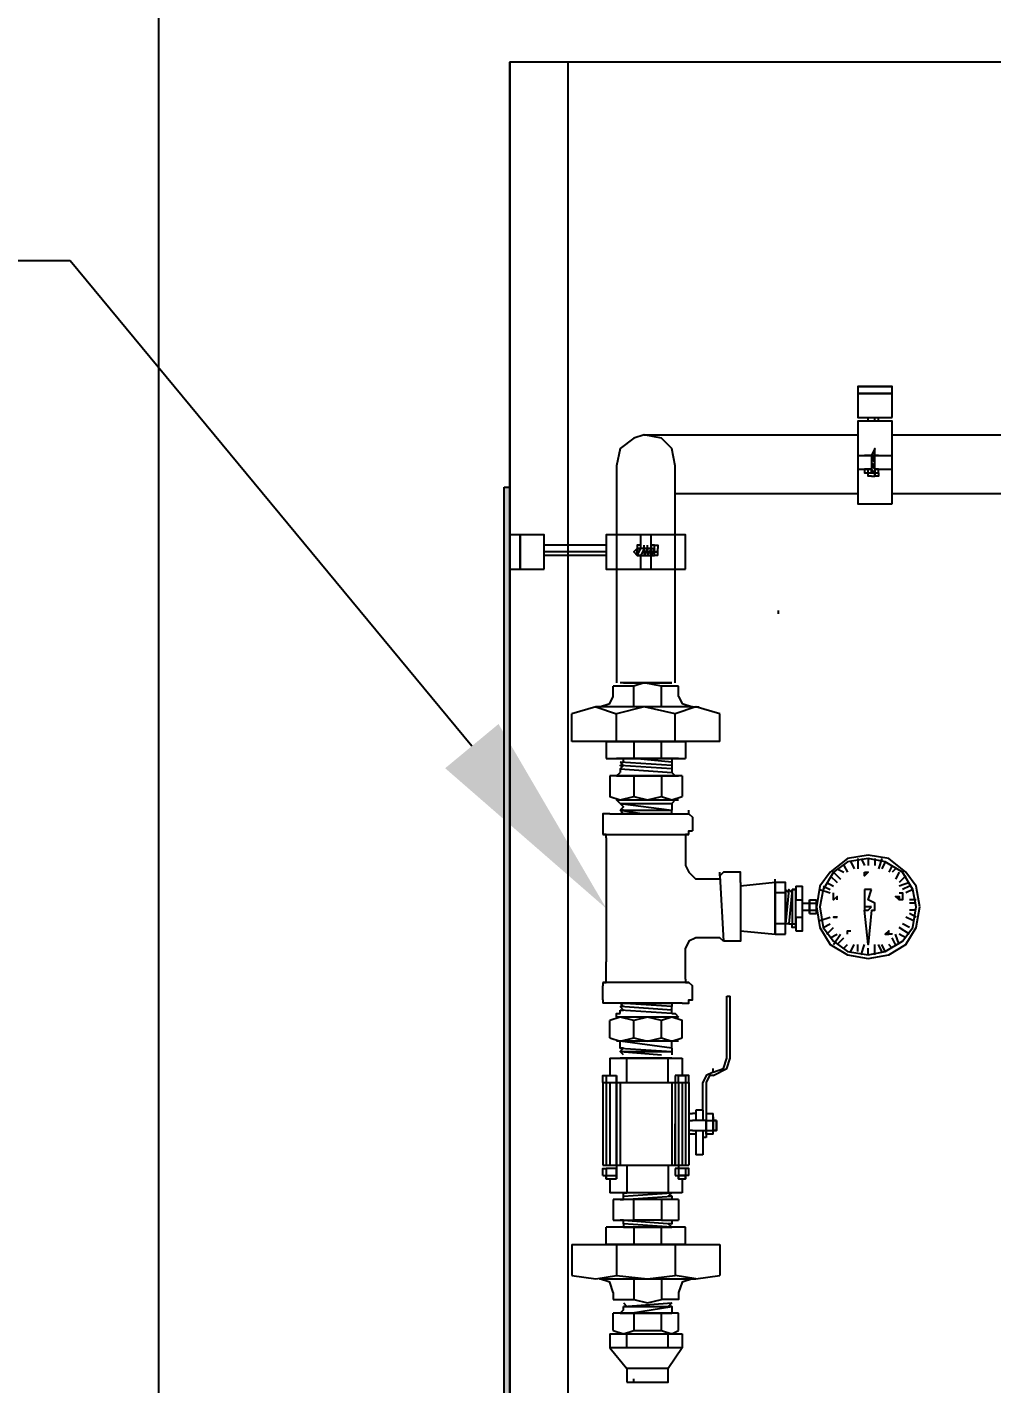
# Model space of a CAD drawing. Header units: millimetres. Extents: x 4161 to 13726, y 828 to 4470.
# Drawn here: x 9051.6 to 9092.8, y 3743.8 to 3801.7 of the extents above; entities that cross this region are included whole.
import ezdxf
from ezdxf import colors
from ezdxf.entities.mleader import LeaderData, LeaderLine
from ezdxf.math import Vec2, Vec3

# ---------------------------------------------------------------- set-up
doc = ezdxf.new("R2010")
doc.units = ezdxf.units.MM
doc.header["$LTSCALE"] = 10
for name, color, linetype in [('25-dim1', 1, 'Continuous'), ('A-AREAS', 2, 'Continuous'), ('cabine', 1, 'Continuous'), ('cotas indicativas', 1, 'Continuous')]:
    doc.layers.add(name, color=color, linetype=linetype)
doc.styles.add('Arial2', font='arial.ttf')
doc.styles.add('r80', font='arial.ttf')
doc.dimstyles.new('cadnorma_dim1', dxfattribs={"dimscale": 0, "dimtxt": 2, "dimasz": 1.2, "dimexe": 1, "dimexo": 2.5, "dimgap": 0.6, "dimtad": 1, "dimdec": 1, "dimdsep": 46, "dimtxsty": 'r80', "dimblk": 'ARCHTICK', "dimblk1": 'ARCHTICK', "dimblk2": 'ARCHTICK', "dimcen": -1, "dimdle": 1, "dimclrd": 1, "dimclre": 1, "dimclrt": 2, "dimaunit": 1, "dimazin": 0, "dimtfac": 1, "dimtix": 1, "dimtmove": 2, "dimatfit": 0, "dimfxl": 1, "dimarcsym": 0})

# ---------------------------------------------------------------- blocks, each defined once
blk = doc.blocks.new('_ArchTick')
at = {"color": 0, "linetype": 'ByBlock', "const_width": 0.15}
blk.add_lwpolyline([(-0.5, -0.5), (0.5, 0.5)], dxfattribs=at)
blk = doc.blocks.new('*D18')
at = {"layer": '25-dim1', "color": 1, "lineweight": -2, "transparency": 16777216}
for p, q in [((9072.188, 3806.452), (9072.188, 3859.402)), ((9207.188, 3806.452), (9207.188, 3859.402)), ((9209.688, 3856.902), (9069.688, 3856.902))]:
    blk.add_line(p, q, dxfattribs=at)
at = {"layer": 'Defpoints', "color": 0, "transparency": 16777216}
for p in [(9072.188, 3856.902), (9072.188, 3800.202), (9207.188, 3800.202)]:
    blk.add_point(p, dxfattribs=at)
at = {"layer": '25-dim1', "color": 1, "lineweight": -2, "transparency": 16777216, "xscale": 3, "yscale": 3, "zscale": 3, "rotation": 180}
blk.add_blockref('_ArchTick', (9072.188, 3856.902), dxfattribs=at)
at = {"layer": '25-dim1', "color": 1, "lineweight": -2, "transparency": 16777216, "xscale": 3, "yscale": 3, "zscale": 3}
blk.add_blockref('_ArchTick', (9207.188, 3856.902), dxfattribs=at)
at = {"layer": '25-dim1', "color": 2, "transparency": 16777216, "insert": (9139.688, 3860.957), "char_height": 5, "attachment_point": 5, "style": 'r80'}
blk.add_mtext('135', dxfattribs=at)

msp = doc.modelspace()

# ---------------------------------------------------------------- hatches: boundary and pattern name
at = {"layer": 'cabine', "linetype": 'Continuous'}
msp.add_hatch(color=256, dxfattribs=at).paths.add_polyline_path([(9071.939, 3782.058), (9072.188, 3782.058), (9072.188, 3732.334), (9071.939, 3732.334)])

# ---------------------------------------------------------------- linework, layer by layer
at = {"layer": 'A-AREAS'}
msp.add_line((9057.188, 3815.199), (9057.188, 3600.202), dxfattribs=at)
at = {"layer": 'cabine', "color": 1}
msp.add_line((9072.188, 3601.063), (9072.188, 3800.202), dxfattribs=at)
at = {"layer": 'cabine', "color": 252}
msp.add_lwpolyline([(9074.674, 3800.202), (9072.188, 3800.202), (9072.188, 3601.063), (9074.674, 3601.063)], close=True, dxfattribs=at)
at = {"layer": 'cabine', "color": 252, "ltscale": 5}
msp.add_lwpolyline([(9072.188, 3600.202), (9207.188, 3600.202), (9207.188, 3800.202), (9072.188, 3800.202)], close=True, dxfattribs=at)
at = {"layer": 'cabine', "linetype": 'Continuous'}
for points in [[(9087.041, 3786.357), (9088.511, 3786.357)], [(9088.511, 3786.063), (9088.511, 3786.357), (9087.041, 3786.357), (9087.041, 3786.063), (9088.511, 3786.063)], [(9087.041, 3786.063), (9088.511, 3786.063)], [(9088.511, 3785.034), (9088.511, 3786.063), (9087.041, 3786.063), (9087.041, 3785.034), (9088.511, 3785.034)], [(9088.511, 3781.357), (9088.511, 3784.887), (9087.041, 3784.887), (9087.041, 3781.357), (9088.511, 3781.357)], [(9087.482, 3784.887), (9087.482, 3785.034)], [(9087.776, 3784.887), (9087.776, 3785.034)], [(9087.923, 3784.887), (9087.923, 3785.034)], [(9079.247, 3773.71), (9079.247, 3782.975), (9079.1, 3783.71), (9078.658, 3784.151), (9077.923, 3784.298), (9077.482, 3784.151), (9076.894, 3783.71), (9076.747, 3782.975), (9076.747, 3773.71)], [(9077.923, 3784.298), (9087.041, 3784.298)], [(9088.511, 3784.298), (9132.928, 3784.298)], [(9087.041, 3783.416), (9087.629, 3783.416)], [(9087.041, 3783.416), (9087.629, 3783.416)], [(9087.629, 3783.416), (9087.335, 3783.416), (9087.629, 3783.416)], [(9087.629, 3783.416), (9087.776, 3783.416), (9087.776, 3783.71), (9087.629, 3783.416), (9087.629, 3783.416)], [(9087.629, 3783.416), (9087.776, 3783.416), (9087.629, 3783.416)], [(9087.776, 3783.122), (9087.776, 3783.269), (9087.629, 3783.416), (9087.629, 3783.269)], [(9087.629, 3783.416), (9087.629, 3783.416)], [(9087.776, 3783.416), (9088.511, 3783.416)], [(9087.776, 3783.416), (9088.511, 3783.416)], [(9087.776, 3783.416), (9087.776, 3783.416)], [(9087.776, 3783.416), (9087.776, 3783.416)], [(9087.923, 3783.416), (9087.776, 3783.416), (9087.923, 3783.416)], [(9087.776, 3783.269), (9087.776, 3783.416)], [(9087.776, 3783.269), (9087.776, 3783.416)], [(9087.041, 3782.828), (9087.629, 3782.828)], [(9087.041, 3782.828), (9087.629, 3782.828)], [(9087.629, 3782.681), (9087.629, 3782.828), (9087.335, 3782.828), (9087.335, 3782.681), (9087.629, 3782.681)], [(9087.482, 3782.681), (9087.482, 3782.828)], [(9087.776, 3783.122), (9087.629, 3783.269), (9087.629, 3783.122)], [(9087.776, 3783.269), (9087.629, 3783.269)], [(9087.776, 3782.975), (9087.629, 3783.122), (9087.629, 3782.975)], [(9087.776, 3782.975), (9087.629, 3782.975), (9087.629, 3782.975)], [(9087.776, 3782.975), (9087.629, 3782.975)], [(9087.629, 3782.975), (9087.776, 3782.975), (9087.776, 3782.975)], [(9087.629, 3782.975), (9087.629, 3782.828)], [(9087.776, 3782.828), (9087.629, 3782.975)], [(9087.776, 3782.681), (9087.629, 3782.828), (9087.629, 3782.681)], [(9087.776, 3782.975), (9087.776, 3783.122)], [(9087.776, 3782.975), (9087.776, 3783.122)], [(9087.776, 3782.828), (9087.776, 3782.975)], [(9087.776, 3782.828), (9088.511, 3782.828)], [(9087.776, 3782.828), (9088.511, 3782.828)], [(9087.923, 3782.681), (9087.923, 3782.828), (9087.776, 3782.828), (9087.776, 3782.681), (9087.923, 3782.681)], [(9087.923, 3782.681), (9087.923, 3782.828)], [(9087.482, 3782.681), (9087.776, 3782.681)], [(9087.629, 3782.534), (9087.482, 3782.534), (9087.482, 3782.681)], [(9087.629, 3782.534), (9087.776, 3782.534), (9087.776, 3782.681), (9087.776, 3782.534), (9087.776, 3782.534)], [(9087.923, 3782.681), (9087.923, 3782.534), (9087.776, 3782.534)], [(9079.247, 3781.798), (9087.041, 3781.798)], [(9088.511, 3781.798), (9132.928, 3781.798)], [(9072.188, 3778.563), (9072.188, 3780.034)], [(9072.629, 3778.563), (9072.629, 3780.034), (9072.188, 3780.034), (9072.188, 3778.563), (9072.629, 3778.563)], [(9072.629, 3778.563), (9072.629, 3780.034)], [(9073.658, 3778.563), (9073.658, 3780.034), (9072.629, 3780.034), (9072.629, 3778.563), (9073.658, 3778.563)], [(9079.688, 3778.563), (9079.688, 3780.034), (9076.306, 3780.034), (9076.306, 3778.563), (9079.688, 3778.563)], [(9077.776, 3779.445), (9077.776, 3780.034)], [(9077.776, 3779.445), (9077.776, 3780.034)], [(9078.217, 3779.445), (9078.217, 3780.034)], [(9078.217, 3779.445), (9078.217, 3780.034)], [(9076.306, 3779.593), (9073.658, 3779.593)], [(9076.306, 3779.298), (9073.658, 3779.298)], [(9077.629, 3779.151), (9077.629, 3779.445), (9077.482, 3779.298), (9077.629, 3779.151)], [(9077.776, 3779.445), (9077.776, 3779.593), (9077.629, 3779.593), (9077.629, 3779.445), (9077.776, 3779.445)], [(9077.629, 3779.445), (9077.629, 3779.151), (9077.776, 3779.445)], [(9077.776, 3779.445), (9077.629, 3779.445)], [(9077.923, 3779.445), (9077.923, 3779.445), (9077.776, 3779.151), (9077.923, 3779.151)], [(9077.923, 3779.445), (9077.776, 3779.445)], [(9077.923, 3779.445), (9077.923, 3779.593)], [(9078.07, 3779.445), (9077.923, 3779.151), (9078.07, 3779.151)], [(9077.923, 3779.445), (9077.923, 3779.151), (9077.923, 3779.151)], [(9078.07, 3779.445), (9077.923, 3779.445)], [(9077.923, 3779.445), (9077.923, 3779.151)], [(9078.07, 3779.445), (9078.07, 3779.593)], [(9078.07, 3779.445), (9078.07, 3779.151), (9078.217, 3779.151)], [(9078.217, 3779.445), (9078.07, 3779.151)], [(9078.217, 3779.151), (9078.217, 3779.445), (9078.07, 3779.445)], [(9078.364, 3779.445), (9078.364, 3779.593), (9078.217, 3779.593), (9078.217, 3779.445), (9078.364, 3779.445)], [(9078.217, 3779.445), (9078.217, 3779.593)], [(9078.217, 3779.445), (9078.217, 3779.151)], [(9078.364, 3779.445), (9078.217, 3779.151), (9078.364, 3779.151)], [(9078.364, 3779.151), (9078.364, 3779.593)], [(9078.364, 3779.593), (9078.511, 3779.593), (9078.511, 3779.445)], [(9078.364, 3779.593), (9078.364, 3779.593)], [(9078.511, 3779.151), (9078.511, 3779.298), (9078.364, 3779.298), (9078.511, 3779.298), (9078.511, 3779.445)], [(9076.306, 3779.151), (9073.658, 3779.151)], [(9077.776, 3779.151), (9077.776, 3779.151), (9077.629, 3779.151), (9077.629, 3779.151), (9077.776, 3779.151)], [(9077.629, 3779.151), (9077.776, 3779.151)], [(9077.776, 3778.563), (9077.776, 3779.151)], [(9077.776, 3778.563), (9077.776, 3779.151)], [(9078.217, 3778.563), (9078.217, 3779.151)], [(9078.217, 3778.563), (9078.217, 3779.151)], [(9078.364, 3779.151), (9078.364, 3779.151), (9078.217, 3779.151), (9078.217, 3779.151), (9078.364, 3779.151)], [(9078.217, 3779.151), (9078.217, 3779.151)], [(9078.364, 3779.151), (9078.364, 3779.151)], [(9078.511, 3779.151), (9078.511, 3779.151), (9078.364, 3779.151)], [(9083.658, 3776.651), (9083.658, 3776.798)], [(9077.482, 3772.681), (9077.482, 3773.563), (9076.6, 3773.563)], [(9076.6, 3773.122), (9076.6, 3773.563)], [(9079.1, 3773.71), (9076.894, 3773.71)], [(9077.041, 3773.71), (9079.1, 3773.71)], [(9078.658, 3772.681), (9078.658, 3773.563), (9077.923, 3773.71), (9077.482, 3773.563)], [(9079.394, 3773.563), (9078.658, 3773.563)], [(9079.394, 3773.122), (9079.394, 3773.563)], [(9076.011, 3772.681), (9076.453, 3772.828), (9076.6, 3773.122)], [(9079.394, 3773.122), (9079.541, 3772.828), (9079.982, 3772.681), (9080.276, 3772.681)], [(9075.864, 3772.681), (9074.835, 3772.387)], [(9074.835, 3771.21), (9074.835, 3772.387)], [(9079.982, 3772.681), (9075.864, 3772.681), (9076.747, 3772.387)], [(9079.247, 3772.387), (9077.923, 3772.681), (9076.747, 3772.387)], [(9076.747, 3771.21), (9076.747, 3772.387)], [(9081.158, 3772.387), (9080.129, 3772.681), (9079.247, 3772.387)], [(9079.247, 3771.21), (9079.247, 3772.387)], [(9081.158, 3771.21), (9081.158, 3772.387)], [(9081.158, 3771.21), (9074.835, 3771.21)], [(9076.306, 3770.475), (9076.894, 3770.475), (9077.482, 3770.475), (9077.923, 3770.475), (9078.658, 3770.475), (9078.658, 3771.21)], [(9076.306, 3771.21), (9076.306, 3770.475)], [(9076.306, 3771.21), (9079.688, 3771.21)], [(9077.482, 3771.21), (9077.482, 3770.475)], [(9079.688, 3771.21), (9079.688, 3770.475)], [(9079.394, 3770.475), (9076.747, 3770.475)], [(9079.394, 3770.475), (9076.747, 3770.475)], [(9076.894, 3770.475), (9079.1, 3770.475)], [(9076.894, 3770.475), (9079.1, 3770.475)], [(9076.894, 3770.328), (9077.041, 3770.328), (9077.041, 3770.475)], [(9079.1, 3770.181), (9076.894, 3770.328)], [(9076.894, 3770.328), (9077.041, 3770.181)], [(9079.1, 3770.034), (9076.894, 3770.181)], [(9077.041, 3770.181), (9076.894, 3770.181), (9077.041, 3770.181)], [(9077.041, 3770.181), (9076.894, 3770.034), (9076.894, 3769.887)], [(9076.894, 3770.034), (9079.1, 3769.887), (9079.247, 3769.74), (9079.394, 3769.74)], [(9079.1, 3770.328), (9077.482, 3770.475)], [(9078.658, 3770.475), (9079.1, 3770.475), (9079.688, 3770.475)], [(9079.1, 3770.475), (9079.1, 3770.328), (9079.1, 3770.181)], [(9079.1, 3770.181), (9079.1, 3770.181), (9079.1, 3770.181)], [(9079.1, 3770.181), (9079.1, 3770.034), (9079.1, 3769.887)], [(9077.482, 3769.74), (9076.453, 3769.74)], [(9076.453, 3769.74), (9076.453, 3768.857), (9076.894, 3768.71), (9077.482, 3768.857)], [(9076.747, 3769.74), (9076.747, 3769.74), (9076.894, 3769.887)], [(9076.747, 3769.74), (9079.394, 3769.74)], [(9079.541, 3769.74), (9077.482, 3769.74)], [(9077.482, 3769.74), (9077.482, 3768.857)], [(9078.658, 3769.74), (9078.658, 3768.857)], [(9079.541, 3769.74), (9079.541, 3768.857)], [(9077.482, 3768.857), (9078.07, 3768.71), (9078.658, 3768.857)], [(9078.658, 3768.857), (9079.1, 3768.71), (9079.541, 3768.857)], [(9076.747, 3768.71), (9079.394, 3768.71)], [(9076.894, 3768.563), (9076.747, 3768.71), (9076.747, 3768.71)], [(9076.894, 3768.563), (9079.1, 3768.563)], [(9076.894, 3768.563), (9079.1, 3768.269)], [(9076.894, 3768.563), (9076.894, 3768.563)], [(9076.894, 3768.563), (9077.041, 3768.416), (9076.894, 3768.269)], [(9076.894, 3768.269), (9079.1, 3768.269)], [(9077.041, 3768.122), (9076.894, 3768.269)], [(9077.041, 3768.269), (9076.894, 3768.269)], [(9076.894, 3768.269), (9077.041, 3768.269)], [(9076.894, 3768.269), (9077.923, 3768.122)], [(9079.394, 3768.71), (9079.247, 3768.71), (9079.1, 3768.563)], [(9079.1, 3768.563), (9079.1, 3768.563)], [(9079.1, 3768.563), (9079.1, 3768.416), (9079.1, 3768.269)], [(9079.1, 3768.269), (9079.1, 3768.269)], [(9079.1, 3768.269), (9079.1, 3768.269)], [(9079.1, 3768.122), (9079.1, 3768.269)], [(9079.835, 3768.122), (9079.835, 3768.269)], [(9076.453, 3768.122), (9076.158, 3768.122), (9076.158, 3767.24)], [(9076.453, 3768.122), (9079.835, 3768.122), (9079.982, 3767.975)], [(9079.1, 3768.122), (9076.894, 3768.122)], [(9077.041, 3768.122), (9079.1, 3768.122)], [(9079.982, 3767.975), (9079.982, 3767.387)], [(9076.306, 3767.093), (9076.306, 3767.24), (9076.158, 3767.24)], [(9076.158, 3767.24), (9079.835, 3767.24)], [(9076.306, 3767.093), (9076.306, 3766.357)], [(9079.835, 3767.24), (9079.688, 3767.24), (9079.688, 3765.916)], [(9079.835, 3767.24), (9079.835, 3767.387), (9079.982, 3767.387)], [(9076.306, 3766.357), (9076.306, 3761.798)], [(9089.688, 3764.151), (9089.541, 3765.034), (9089.1, 3765.622), (9088.364, 3766.21), (9087.482, 3766.357), (9086.6, 3766.21), (9085.864, 3765.622), (9085.423, 3765.034), (9085.276, 3764.151), (9085.423, 3763.269), (9085.864, 3762.534), (9086.6, 3762.093), (9087.482, 3761.945), (9088.364, 3762.093), (9089.1, 3762.534), (9089.541, 3763.269), (9089.688, 3764.151)], [(9089.541, 3764.151), (9089.394, 3764.887), (9088.953, 3765.622), (9088.217, 3766.063), (9087.482, 3766.21), (9086.6, 3766.063), (9086.011, 3765.622), (9085.57, 3764.887), (9085.423, 3764.151), (9085.57, 3763.269), (9086.011, 3762.681), (9086.6, 3762.24), (9087.482, 3762.093), (9088.217, 3762.24), (9088.953, 3762.681), (9089.394, 3763.269), (9089.541, 3764.151)], [(9086.747, 3766.063), (9086.894, 3765.769)], [(9087.041, 3766.21), (9087.041, 3765.769)], [(9087.188, 3766.21), (9087.335, 3765.916)], [(9087.482, 3766.21), (9087.482, 3765.916)], [(9087.776, 3766.21), (9087.776, 3765.916)], [(9088.07, 3766.21), (9087.923, 3765.769)], [(9088.217, 3766.063), (9088.07, 3765.769)], [(9079.688, 3765.916), (9079.835, 3765.622), (9080.129, 3765.328)], [(9082.041, 3765.181), (9082.041, 3765.622), (9081.306, 3765.622), (9081.158, 3765.475), (9081.158, 3765.328)], [(9081.158, 3765.475), (9081.158, 3765.622)], [(9081.158, 3765.475), (9081.306, 3762.681)], [(9085.864, 3765.475), (9086.158, 3765.181)], [(9086.011, 3765.622), (9086.306, 3765.328)], [(9086.158, 3765.769), (9086.453, 3765.622)], [(9086.453, 3765.916), (9086.6, 3765.622)], [(9087.335, 3765.622), (9087.482, 3765.622), (9087.335, 3765.475), (9087.335, 3765.622)], [(9088.511, 3765.916), (9088.364, 3765.622)], [(9088.658, 3765.769), (9088.511, 3765.622)], [(9088.806, 3765.622), (9088.658, 3765.328)], [(9089.1, 3765.475), (9088.806, 3765.181)], [(9081.158, 3765.328), (9080.129, 3765.328)], [(9082.041, 3765.181), (9082.041, 3762.681), (9081.306, 3762.681)], [(9082.041, 3765.034), (9082.041, 3763.122), (9083.511, 3762.975), (9083.511, 3765.181), (9082.041, 3765.034)], [(9082.041, 3764.887), (9082.041, 3764.887)], [(9083.511, 3765.181), (9083.511, 3765.328)], [(9083.953, 3762.975), (9083.953, 3765.181), (9083.511, 3765.181), (9083.511, 3762.975), (9083.953, 3762.975)], [(9083.511, 3765.181), (9083.511, 3762.975)], [(9083.953, 3764.887), (9083.953, 3763.416), (9083.511, 3763.416)], [(9083.953, 3764.887), (9083.953, 3764.74)], [(9083.953, 3764.887), (9083.953, 3763.71)], [(9083.953, 3763.416), (9083.953, 3764.887)], [(9083.953, 3764.887), (9084.1, 3764.74)], [(9084.1, 3764.887), (9083.953, 3763.416)], [(9084.1, 3764.74), (9084.1, 3764.887), (9084.247, 3764.74), (9084.247, 3764.887)], [(9084.247, 3764.887), (9084.1, 3763.416)], [(9084.394, 3764.887), (9084.247, 3764.887)], [(9084.247, 3764.887), (9084.394, 3764.887)], [(9084.247, 3764.887), (9084.247, 3763.416)], [(9084.394, 3765.034), (9084.394, 3764.445)], [(9084.394, 3765.034), (9084.688, 3765.034)], [(9084.394, 3763.269), (9084.394, 3764.887)], [(9084.688, 3764.445), (9084.688, 3765.034)], [(9084.688, 3764.151), (9084.688, 3764.887)], [(9085.423, 3764.887), (9085.864, 3764.74)], [(9085.57, 3765.034), (9085.864, 3764.887)], [(9085.717, 3765.181), (9086.011, 3765.034)], [(9087.335, 3764.887), (9087.335, 3764.445), (9087.335, 3764.298), (9087.335, 3764.004), (9087.335, 3764.004)], [(9087.629, 3764.887), (9087.335, 3764.887)], [(9087.629, 3764.004), (9087.776, 3764.004), (9087.776, 3764.298), (9087.482, 3764.445), (9087.629, 3764.887)], [(9089.247, 3765.181), (9088.806, 3765.034)], [(9089.247, 3765.034), (9088.953, 3764.887)], [(9089.394, 3764.887), (9089.1, 3764.74)], [(9083.953, 3764.74), (9083.511, 3764.74)], [(9084.394, 3763.71), (9084.394, 3764.445), (9084.688, 3764.445)], [(9084.688, 3764.298), (9084.688, 3764.445)], [(9084.688, 3764.445), (9084.688, 3764.445)], [(9084.688, 3763.71), (9084.688, 3764.298)], [(9084.688, 3764.298), (9084.982, 3764.298)], [(9084.982, 3764.004), (9084.982, 3764.445)], [(9084.982, 3764.445), (9084.982, 3764.298)], [(9084.982, 3764.445), (9085.276, 3764.445)], [(9084.982, 3764.298), (9084.982, 3763.857)], [(9084.982, 3764.298), (9085.276, 3764.298)], [(9085.276, 3764.298), (9085.276, 3764.445)], [(9085.276, 3763.857), (9085.276, 3764.445)], [(9085.276, 3764.298), (9085.276, 3763.857)], [(9086.158, 3764.445), (9086.158, 3764.445), (9086.158, 3764.593), (9086.158, 3764.593), (9086.011, 3764.445), (9086.011, 3764.74)], [(9088.806, 3764.74), (9088.953, 3764.74), (9088.953, 3764.445), (9088.806, 3764.445), (9088.806, 3764.593), (9088.806, 3764.445), (9088.658, 3764.593), (9088.806, 3764.593)], [(9089.541, 3764.445), (9089.247, 3764.445)], [(9089.541, 3764.298), (9089.247, 3764.298)], [(9084.394, 3763.71), (9084.688, 3763.71)], [(9084.394, 3763.122), (9084.688, 3763.122), (9084.688, 3763.71)], [(9084.394, 3763.71), (9084.394, 3763.122)], [(9084.688, 3763.269), (9084.688, 3764.151)], [(9084.688, 3764.004), (9084.982, 3764.004)], [(9084.982, 3764.004), (9084.982, 3764.151)], [(9084.982, 3764.004), (9085.129, 3764.004)], [(9084.982, 3763.857), (9084.982, 3764.004)], [(9084.982, 3763.857), (9085.129, 3763.857)], [(9085.129, 3764.004), (9085.276, 3764.004)], [(9085.129, 3763.857), (9085.276, 3763.857)], [(9085.423, 3763.563), (9085.864, 3763.71)], [(9086.158, 3763.71), (9086.158, 3763.71), (9086.011, 3763.71), (9086.011, 3763.71), (9086.158, 3763.71)], [(9087.629, 3764.151), (9087.335, 3764.151), (9087.335, 3764.004), (9087.482, 3764.004), (9087.629, 3764.151)], [(9087.629, 3764.004), (9087.482, 3762.534), (9087.335, 3764.004)], [(9089.394, 3763.563), (9089.1, 3763.71)], [(9089.541, 3764.004), (9089.247, 3764.004)], [(9089.541, 3763.71), (9089.247, 3763.857)], [(9083.511, 3762.975), (9083.511, 3763.122)], [(9084.1, 3763.416), (9083.953, 3763.416)], [(9084.1, 3763.416), (9084.394, 3763.416)], [(9084.394, 3763.269), (9084.247, 3763.269), (9084.247, 3763.416)], [(9085.57, 3763.269), (9085.864, 3763.416)], [(9085.717, 3762.975), (9086.011, 3763.269)], [(9086.6, 3762.975), (9086.6, 3762.975), (9086.6, 3763.122), (9086.747, 3763.122)], [(9088.511, 3762.975), (9088.511, 3762.975), (9088.217, 3762.975), (9088.364, 3762.975), (9088.364, 3763.122), (9088.217, 3762.975)], [(9089.247, 3762.975), (9088.806, 3763.269)], [(9089.247, 3763.269), (9088.953, 3763.416)], [(9080.129, 3762.828), (9079.835, 3762.681), (9079.688, 3762.387)], [(9081.306, 3762.681), (9081.158, 3762.828), (9080.129, 3762.828)], [(9081.306, 3762.681), (9081.306, 3762.681)], [(9085.864, 3762.828), (9086.158, 3762.975)], [(9086.011, 3762.534), (9086.306, 3762.975)], [(9086.158, 3762.534), (9086.453, 3762.828)], [(9086.453, 3762.387), (9086.6, 3762.534)], [(9086.747, 3762.24), (9086.894, 3762.534)], [(9087.041, 3762.24), (9087.041, 3762.534)], [(9087.188, 3762.093), (9087.335, 3762.534)], [(9087.776, 3762.093), (9087.776, 3762.534)], [(9088.07, 3762.24), (9087.923, 3762.534)], [(9088.217, 3762.24), (9088.07, 3762.534)], [(9088.511, 3762.387), (9088.364, 3762.534)], [(9088.658, 3762.534), (9088.511, 3762.828)], [(9088.806, 3762.534), (9088.658, 3762.975)], [(9089.1, 3762.828), (9088.806, 3762.975)], [(9079.688, 3761.063), (9079.688, 3762.387)], [(9087.482, 3762.093), (9087.482, 3762.387)], [(9076.158, 3760.916), (9076.306, 3760.916), (9076.306, 3761.798)], [(9079.835, 3760.916), (9076.158, 3760.916)], [(9076.158, 3760.916), (9076.158, 3760.769)], [(9076.158, 3760.181), (9076.158, 3760.769)], [(9079.541, 3760.034), (9079.835, 3760.034), (9079.835, 3760.181), (9079.982, 3760.181), (9079.982, 3760.769), (9079.835, 3760.916)], [(9079.688, 3761.063), (9079.688, 3760.916), (9079.835, 3760.916)], [(9076.158, 3760.181), (9076.158, 3760.034)], [(9081.453, 3757.681), (9081.453, 3760.328)], [(9081.453, 3760.328), (9081.6, 3760.328)], [(9081.6, 3757.681), (9081.6, 3760.328)], [(9079.541, 3760.034), (9076.158, 3760.034)], [(9076.747, 3759.445), (9076.747, 3759.593), (9076.894, 3759.593)], [(9076.894, 3760.034), (9079.1, 3760.034)], [(9079.1, 3759.887), (9076.894, 3760.034)], [(9076.894, 3760.034), (9077.041, 3759.887)], [(9077.041, 3760.034), (9076.894, 3760.034), (9077.923, 3760.034)], [(9079.1, 3759.74), (9076.894, 3759.887)], [(9077.041, 3759.887), (9076.894, 3759.887)], [(9076.894, 3759.74), (9077.041, 3759.74), (9076.894, 3759.887)], [(9079.1, 3759.593), (9076.894, 3759.74)], [(9076.894, 3759.593), (9076.894, 3759.74)], [(9079.1, 3760.034), (9079.1, 3760.034)], [(9079.1, 3760.034), (9079.1, 3759.887)], [(9079.1, 3759.887), (9079.1, 3759.887)], [(9079.1, 3759.74), (9079.1, 3759.887), (9079.1, 3759.887)], [(9079.1, 3759.593), (9079.1, 3759.74)], [(9079.1, 3759.593), (9079.247, 3759.593), (9079.394, 3759.445)], [(9077.482, 3759.298), (9076.894, 3759.445), (9076.453, 3759.298)], [(9076.453, 3758.563), (9076.453, 3759.298)], [(9079.394, 3759.445), (9076.747, 3759.445)], [(9078.658, 3759.298), (9078.07, 3759.445), (9077.482, 3759.298)], [(9077.482, 3758.563), (9077.482, 3759.298)], [(9079.541, 3758.563), (9079.541, 3759.298), (9079.1, 3759.445), (9078.658, 3759.298)], [(9078.658, 3758.563), (9078.658, 3759.298)], [(9076.453, 3758.563), (9076.894, 3758.416), (9077.482, 3758.563), (9078.07, 3758.416), (9078.658, 3758.563)], [(9079.394, 3758.416), (9076.747, 3758.416)], [(9079.1, 3758.122), (9076.894, 3758.416), (9076.747, 3758.416)], [(9077.041, 3758.122), (9076.894, 3758.122), (9076.894, 3758.416)], [(9078.658, 3758.563), (9079.1, 3758.416), (9079.541, 3758.563)], [(9079.394, 3758.416), (9079.247, 3758.416), (9079.1, 3758.416)], [(9079.1, 3758.122), (9079.1, 3758.122), (9079.1, 3758.416)], [(9076.894, 3758.122), (9079.1, 3757.975)], [(9077.041, 3758.122), (9076.894, 3757.975), (9077.041, 3757.975)], [(9076.894, 3757.975), (9078.658, 3757.828)], [(9076.894, 3757.975), (9079.1, 3757.975)], [(9077.041, 3757.828), (9076.894, 3757.975), (9077.041, 3757.975)], [(9079.1, 3758.122), (9079.1, 3757.975), (9079.1, 3757.975)], [(9079.1, 3757.975), (9079.1, 3757.828)], [(9079.1, 3757.975), (9079.1, 3757.975)], [(9076.453, 3757.681), (9076.453, 3756.945)], [(9076.453, 3757.681), (9079.541, 3757.681)], [(9076.747, 3757.681), (9079.394, 3757.681)], [(9079.1, 3757.681), (9076.894, 3757.681)], [(9077.188, 3756.651), (9077.188, 3757.681)], [(9078.953, 3756.651), (9078.953, 3757.681)], [(9079.541, 3757.681), (9079.541, 3756.945)], [(9080.864, 3757.093), (9081.306, 3757.24), (9081.453, 3757.681)], [(9080.864, 3756.945), (9081.453, 3757.24), (9081.6, 3757.681)], [(9076.158, 3756.651), (9076.158, 3756.945), (9076.747, 3756.945)], [(9076.306, 3756.945), (9076.306, 3756.651)], [(9076.306, 3756.945), (9076.747, 3756.945)], [(9076.747, 3756.945), (9076.747, 3756.651)], [(9076.747, 3756.651), (9076.747, 3756.945), (9076.747, 3756.945)], [(9079.247, 3756.945), (9079.247, 3756.651)], [(9079.394, 3756.651), (9079.394, 3756.945), (9079.247, 3756.945)], [(9079.394, 3756.945), (9079.688, 3756.945)], [(9079.688, 3756.945), (9079.394, 3756.945)], [(9079.688, 3756.945), (9079.688, 3756.651)], [(9079.835, 3756.651), (9079.835, 3756.945), (9079.688, 3756.945)], [(9080.864, 3757.093), (9080.57, 3756.945), (9080.423, 3756.651)], [(9080.864, 3756.945), (9080.717, 3756.945), (9080.57, 3756.651), (9080.57, 3755.475)], [(9080.864, 3757.093), (9080.864, 3757.24)], [(9076.158, 3756.651), (9079.835, 3756.651)], [(9076.158, 3756.651), (9076.747, 3756.651)], [(9076.158, 3756.651), (9076.158, 3753.122)], [(9076.306, 3756.651), (9076.306, 3754.887)], [(9076.453, 3756.651), (9076.453, 3754.887)], [(9076.747, 3756.651), (9076.747, 3754.887)], [(9076.747, 3756.651), (9076.747, 3754.887), (9076.747, 3756.651)], [(9076.894, 3756.651), (9076.894, 3754.887)], [(9079.1, 3756.651), (9079.1, 3754.887)], [(9079.247, 3756.651), (9079.835, 3756.651), (9079.835, 3755.328)], [(9079.247, 3756.651), (9079.247, 3754.887)], [(9079.247, 3756.651), (9079.247, 3754.887)], [(9079.394, 3756.651), (9079.394, 3754.887)], [(9079.541, 3756.651), (9079.541, 3754.887)], [(9079.688, 3756.651), (9079.688, 3754.887)], [(9080.423, 3755.475), (9080.423, 3756.651)], [(9080.57, 3756.063), (9080.57, 3754.298)], [(9079.835, 3755.328), (9079.835, 3754.298)], [(9079.835, 3755.328), (9079.835, 3755.328), (9079.982, 3755.328)], [(9079.835, 3755.181), (9079.835, 3755.034), (9079.982, 3755.034)], [(9080.129, 3755.328), (9079.982, 3755.328)], [(9080.57, 3755.034), (9079.982, 3755.034)], [(9079.982, 3754.593), (9080.57, 3754.593), (9080.57, 3755.034)], [(9080.423, 3755.475), (9080.129, 3755.475)], [(9080.129, 3755.475), (9080.129, 3755.034)], [(9080.423, 3755.475), (9080.423, 3755.034)], [(9080.57, 3755.328), (9080.864, 3755.328)], [(9080.57, 3755.328), (9080.57, 3755.034)], [(9080.57, 3755.181), (9080.57, 3754.593)], [(9080.57, 3755.034), (9080.57, 3754.593), (9080.864, 3754.593)], [(9080.57, 3755.034), (9081.011, 3755.034)], [(9080.864, 3755.034), (9080.864, 3755.328)], [(9080.864, 3755.181), (9080.864, 3754.593)], [(9080.864, 3754.593), (9080.864, 3755.034)], [(9080.864, 3754.593), (9081.011, 3754.593), (9081.011, 3755.034)], [(9081.011, 3755.034), (9080.864, 3755.034)], [(9081.011, 3755.034), (9081.011, 3754.593)], [(9076.306, 3754.887), (9076.306, 3753.122)], [(9076.453, 3754.887), (9076.453, 3753.122)], [(9076.747, 3754.887), (9076.747, 3753.122), (9076.747, 3754.887)], [(9076.747, 3754.887), (9076.747, 3752.975)], [(9076.894, 3754.887), (9076.894, 3753.122)], [(9079.1, 3754.887), (9079.1, 3753.122)], [(9079.247, 3754.887), (9079.247, 3753.122), (9079.247, 3754.887)], [(9079.394, 3754.887), (9079.394, 3752.975)], [(9079.541, 3754.887), (9079.541, 3753.122)], [(9079.688, 3754.887), (9079.688, 3753.122)], [(9079.982, 3754.593), (9079.835, 3754.593), (9079.835, 3754.593)], [(9079.982, 3754.445), (9079.835, 3754.445), (9079.835, 3754.298)], [(9080.129, 3754.445), (9079.982, 3754.445)], [(9080.129, 3754.593), (9080.129, 3753.563)], [(9080.423, 3754.593), (9080.423, 3753.563)], [(9080.864, 3754.445), (9080.57, 3754.445), (9080.57, 3754.593)], [(9080.864, 3754.445), (9080.864, 3754.593)], [(9081.011, 3754.593), (9080.864, 3754.593)], [(9081.011, 3754.593), (9081.011, 3754.74)], [(9079.835, 3754.298), (9079.835, 3753.122)], [(9080.57, 3754.298), (9080.423, 3754.298)], [(9080.423, 3753.563), (9080.129, 3753.563)], [(9076.158, 3753.122), (9079.835, 3753.122)], [(9076.158, 3752.681), (9076.158, 3752.975), (9076.306, 3752.975)], [(9076.158, 3752.681), (9076.306, 3752.681), (9076.306, 3752.534), (9076.306, 3752.681)], [(9076.306, 3753.122), (9076.747, 3753.122)], [(9076.306, 3752.975), (9076.306, 3752.681)], [(9076.747, 3752.975), (9076.306, 3752.975)], [(9076.306, 3752.681), (9076.747, 3752.681)], [(9076.306, 3752.681), (9076.747, 3752.681)], [(9076.306, 3752.681), (9076.747, 3752.681)], [(9076.306, 3752.681), (9076.747, 3752.681)], [(9076.747, 3752.534), (9076.747, 3752.975)], [(9076.747, 3752.975), (9076.747, 3752.681)], [(9076.747, 3752.975), (9076.747, 3752.975)], [(9076.747, 3752.681), (9076.747, 3752.534)], [(9076.747, 3752.681), (9076.747, 3752.681)], [(9077.188, 3753.122), (9077.188, 3751.945)], [(9078.953, 3753.122), (9078.953, 3751.945)], [(9079.247, 3752.975), (9079.247, 3752.681)], [(9079.394, 3752.975), (9079.247, 3752.975)], [(9079.247, 3752.681), (9079.394, 3752.681)], [(9079.394, 3753.122), (9079.688, 3753.122)], [(9079.394, 3752.975), (9079.394, 3752.681), (9079.394, 3752.534), (9079.394, 3752.681)], [(9079.688, 3752.975), (9079.394, 3752.975)], [(9079.394, 3752.681), (9079.688, 3752.681), (9079.394, 3752.681)], [(9079.394, 3752.681), (9079.688, 3752.681)], [(9079.688, 3752.975), (9079.688, 3752.681)], [(9079.835, 3752.681), (9079.835, 3752.975), (9079.688, 3752.975)], [(9079.835, 3752.681), (9079.688, 3752.681), (9079.688, 3752.681), (9079.688, 3752.534), (9079.688, 3752.681)], [(9076.306, 3752.534), (9076.747, 3752.534)], [(9076.453, 3752.534), (9076.453, 3751.945)], [(9079.394, 3752.534), (9079.688, 3752.534)], [(9079.541, 3752.534), (9079.541, 3751.945)], [(9079.541, 3751.945), (9076.453, 3751.945)], [(9077.482, 3751.651), (9077.041, 3751.651), (9076.6, 3751.651)], [(9076.6, 3751.651), (9076.6, 3750.769)], [(9076.894, 3751.651), (9077.041, 3751.651), (9077.041, 3751.945)], [(9077.923, 3751.945), (9077.041, 3751.945), (9077.188, 3751.945)], [(9077.041, 3751.798), (9079.1, 3751.945)], [(9077.041, 3751.651), (9079.1, 3751.798), (9078.953, 3751.798)], [(9079.394, 3751.651), (9079.1, 3751.651), (9078.658, 3751.651), (9077.482, 3751.651)], [(9078.658, 3750.769), (9077.482, 3750.769), (9077.482, 3751.651)], [(9078.658, 3751.651), (9077.482, 3751.651)], [(9078.658, 3751.651), (9078.658, 3750.769)], [(9078.953, 3751.945), (9079.1, 3751.945)], [(9079.1, 3751.945), (9078.953, 3751.798)], [(9079.1, 3751.798), (9079.1, 3751.651), (9079.1, 3751.651)], [(9079.394, 3751.651), (9079.394, 3750.769)], [(9077.482, 3750.475), (9076.894, 3750.475), (9076.306, 3750.475)], [(9076.306, 3749.74), (9076.306, 3750.475)], [(9076.6, 3750.769), (9077.041, 3750.769), (9077.482, 3750.769)], [(9079.1, 3750.475), (9077.041, 3750.622), (9077.041, 3750.769), (9076.894, 3750.769)], [(9077.041, 3750.769), (9079.1, 3750.622), (9078.953, 3750.622)], [(9077.041, 3750.622), (9077.041, 3750.475)], [(9077.041, 3750.475), (9077.188, 3750.475)], [(9077.041, 3750.475), (9079.1, 3750.475)], [(9077.188, 3750.475), (9077.041, 3750.475)], [(9078.658, 3750.475), (9078.07, 3750.475), (9077.482, 3750.475), (9077.482, 3749.74)], [(9078.658, 3750.769), (9079.1, 3750.769), (9079.394, 3750.769)], [(9079.688, 3750.475), (9079.1, 3750.475), (9078.658, 3750.475)], [(9078.658, 3749.74), (9078.658, 3750.475)], [(9079.1, 3750.475), (9078.953, 3750.622)], [(9079.1, 3750.475), (9078.953, 3750.475)], [(9078.953, 3750.475), (9079.1, 3750.475)], [(9079.1, 3750.769), (9079.1, 3750.769), (9079.1, 3750.622)], [(9079.688, 3749.74), (9079.688, 3750.475)], [(9074.835, 3749.74), (9081.158, 3749.74)], [(9074.835, 3749.74), (9074.835, 3748.416)], [(9079.688, 3749.74), (9076.306, 3749.74)], [(9076.747, 3749.74), (9076.747, 3748.416)], [(9079.247, 3749.74), (9079.247, 3748.416)], [(9081.158, 3749.74), (9081.158, 3748.416)], [(9074.835, 3748.416), (9075.864, 3748.269), (9076.747, 3748.416)], [(9076.011, 3748.269), (9080.129, 3748.269), (9079.247, 3748.416)], [(9076.6, 3747.681), (9076.453, 3748.122), (9076.011, 3748.269)], [(9076.747, 3748.416), (9078.07, 3748.269), (9079.247, 3748.416)], [(9077.482, 3748.269), (9077.482, 3747.387), (9078.07, 3747.24), (9078.658, 3747.387)], [(9078.658, 3748.269), (9078.658, 3747.387)], [(9079.982, 3748.269), (9079.541, 3748.122), (9079.394, 3747.681)], [(9080.129, 3748.269), (9081.158, 3748.416)], [(9076.6, 3747.681), (9076.6, 3747.387)], [(9079.394, 3747.681), (9079.394, 3747.387), (9078.658, 3747.387)], [(9076.6, 3747.387), (9077.482, 3747.387)], [(9076.894, 3746.798), (9077.041, 3746.945), (9077.041, 3747.093)], [(9077.041, 3747.24), (9077.188, 3747.093)], [(9077.041, 3747.093), (9079.1, 3747.24)], [(9077.188, 3747.093), (9077.041, 3747.093)], [(9077.041, 3747.093), (9079.1, 3747.093)], [(9077.041, 3747.093), (9077.188, 3747.093), (9077.041, 3747.093)], [(9077.335, 3746.798), (9079.1, 3747.093), (9078.953, 3747.093)], [(9079.1, 3747.24), (9078.953, 3747.093)], [(9078.953, 3747.093), (9079.1, 3747.093)], [(9079.1, 3747.093), (9078.953, 3747.093)], [(9079.1, 3747.093), (9079.1, 3746.945), (9079.1, 3746.798)], [(9077.482, 3746.798), (9076.6, 3746.798)], [(9076.6, 3746.063), (9076.6, 3746.798)], [(9076.894, 3746.798), (9079.1, 3746.798)], [(9078.658, 3746.798), (9077.482, 3746.798), (9077.482, 3746.063)], [(9079.394, 3746.798), (9078.658, 3746.798)], [(9078.658, 3746.063), (9078.658, 3746.798)], [(9079.394, 3746.063), (9079.394, 3746.798)], [(9076.453, 3745.916), (9076.453, 3745.328)], [(9076.453, 3745.916), (9079.541, 3745.916)], [(9076.6, 3746.063), (9077.041, 3745.916), (9077.482, 3746.063)], [(9077.188, 3745.916), (9077.188, 3745.916), (9077.041, 3745.916), (9077.188, 3745.916)], [(9077.041, 3745.916), (9078.658, 3745.916)], [(9077.188, 3745.328), (9077.188, 3745.916)], [(9077.482, 3746.063), (9078.658, 3746.063)], [(9078.658, 3746.063), (9079.1, 3745.916), (9079.394, 3746.063)], [(9078.658, 3745.916), (9079.1, 3745.916), (9078.953, 3745.916)], [(9078.953, 3745.328), (9078.953, 3745.916)], [(9079.1, 3745.916), (9079.1, 3745.916)], [(9079.541, 3745.916), (9079.541, 3745.328)], [(9079.541, 3745.328), (9076.453, 3745.328)], [(9076.453, 3745.328), (9077.188, 3744.445)], [(9079.541, 3745.328), (9078.953, 3744.445), (9077.188, 3744.445)], [(9077.188, 3743.857), (9078.953, 3743.857), (9078.953, 3744.445)], [(9077.188, 3744.445), (9077.188, 3743.857)], [(9077.482, 3743.857), (9077.482, 3744.004)], [(9077.335, 3743.857), (9078.806, 3743.857)], [(9077.482, 3743.857), (9077.482, 3743.857), (9077.482, 3743.857)], [(9077.482, 3743.857), (9077.482, 3743.857)], [(9077.629, 3743.857), (9078.658, 3743.857)], [(9078.658, 3743.857), (9078.658, 3743.857), (9078.658, 3743.857)]]:
    msp.add_lwpolyline(points, dxfattribs=at)
msp.add_lwpolyline([(9071.939, 3782.058), (9072.188, 3782.058), (9072.188, 3732.334), (9071.939, 3732.334)], close=True, dxfattribs=at)

# ---------------------------------------------------------------- dimensions: what is measured, and where the dimension line sits
at = {"layer": '25-dim1'}
dim = msp.add_linear_dim(base=(9072.188, 3856.902), p1=(9207.188, 3800.202), p2=(9072.188, 3800.202), dimstyle='cadnorma_dim1', override={"dimscale": 2.5}, dxfattribs=at)
dim.commit()
dim.dimension.update_dxf_attribs({"geometry": '*D18', "text_midpoint": (9139.688, 3860.957)})

# ---------------------------------------------------------------- leaders
at = {"layer": 'cotas indicativas'}
ml = msp.add_multileader_mtext('Standard', dxfattribs=at)
ml.set_content('DETALHE "A"  ', color=256, style='Arial2')
ml.set_leader_properties()
ml.build(insert=Vec2(0, 0))
ml.multileader.update_dxf_attribs({"text_left_attachment_type": 2, "text_right_attachment_type": 2, "dogleg_length": 11.832, "arrow_head_size": 9})
ctx = ml.context
ctx.base_point, ctx.char_height, ctx.arrow_head_size, ctx.landing_gap_size, ctx.plane_origin = Vec3(8916.462, 3791.721), 5, 9, 0.1, Vec3(9133.458, 3705.238)
ctx.left_attachment, ctx.right_attachment, ctx.text_align_type = 2, 2, 1
notes = []
notes.append((ctx, [(0, (1, 1, 0), (9053.417, 3791.721), (-1, 0), 21.533, [(0, [(9076.306, 3764.078)], 0, [])])]))
ctx.mtext.insert, ctx.mtext.width, ctx.mtext.defined_height, ctx.mtext.alignment, ctx.mtext.flow_direction = Vec3(9010.329, 3794.223), 115.22111, 27.712, 2, 5
for ctx, leaders in notes:
    for number, flags, end, landing, length, lines in leaders:
        leader = LeaderData()
        leader.index, (leader.has_last_leader_line, leader.has_dogleg_vector, leader.attachment_direction) = number, flags
        leader.last_leader_point, leader.dogleg_vector, leader.dogleg_length = Vec3(end), Vec3(landing), length
        for number, points, colour, breaks in lines:
            line = LeaderLine()
            line.index, line.vertices, line.color, line.breaks = number, Vec3.list(points), colors.encode_raw_color(colour), breaks
            leader.lines.append(line)
        ctx.leaders.append(leader)

doc.saveas('drawing.dxf')
